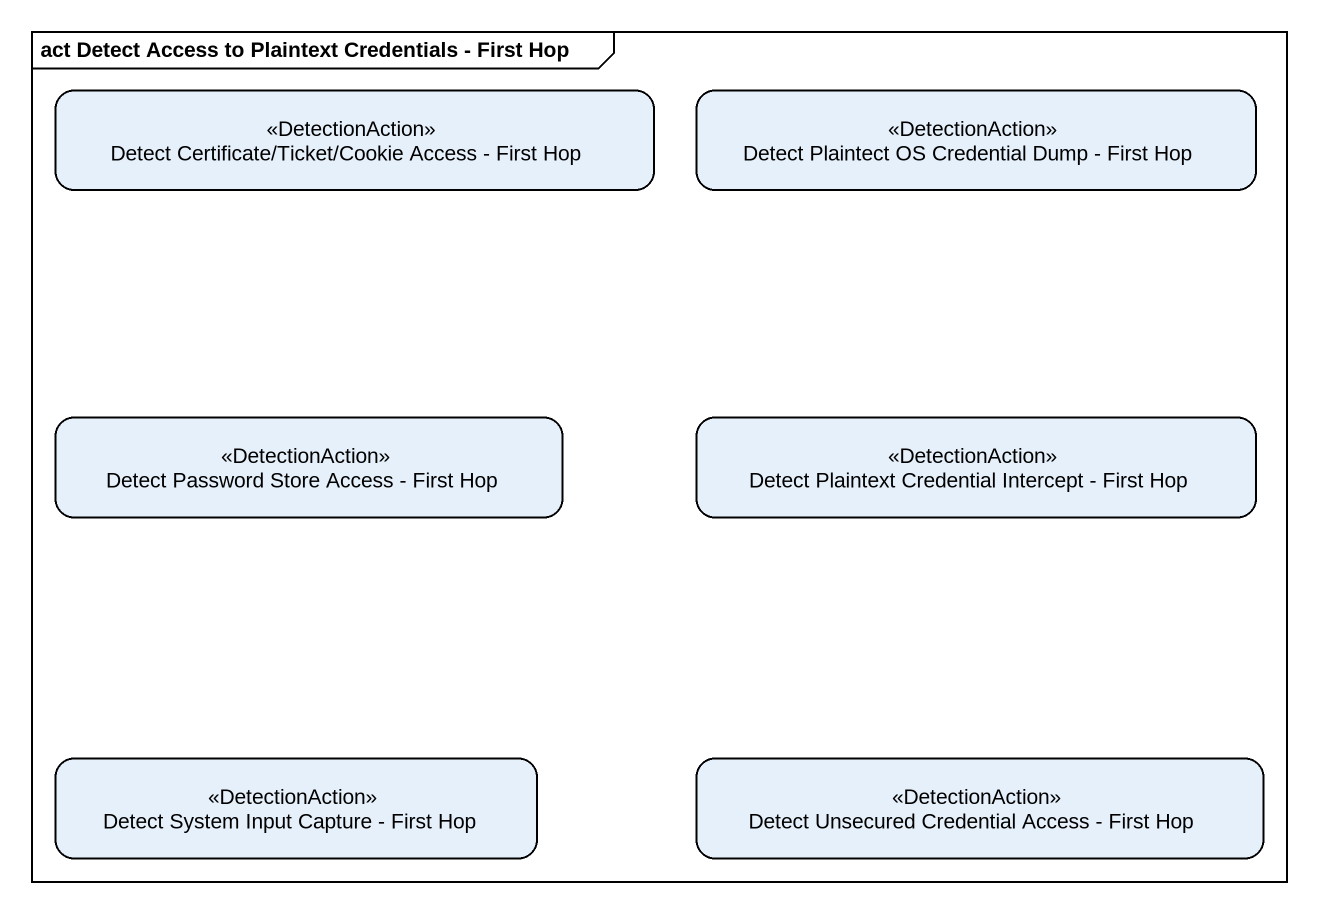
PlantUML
@startuml
mainframe act Detect Access to Plaintext Credentials - First Hop
hide empty description
state "Detect Certificate/Ticket/Cookie Access - First Hop" as Detect_Certificate_Ticket <<DetectionAction>>
state "Detect Plaintect OS Credential Dump - First Hop" as Detect_Plaintect_OS <<DetectionAction>>
state "Detect Password Store Access - First Hop" as Detect_Password_Store <<DetectionAction>>
state "Detect Plaintext Credential Intercept - First Hop" as Detect_Plaintext_Credential <<DetectionAction>>
state "Detect System Input Capture - First Hop" as Detect_System_Input_Capture <<DetectionAction>>
state "Detect Unsecured Credential Access - First Hop" as Detect_Unsecured_Credential <<DetectionAction>>
@enduml
